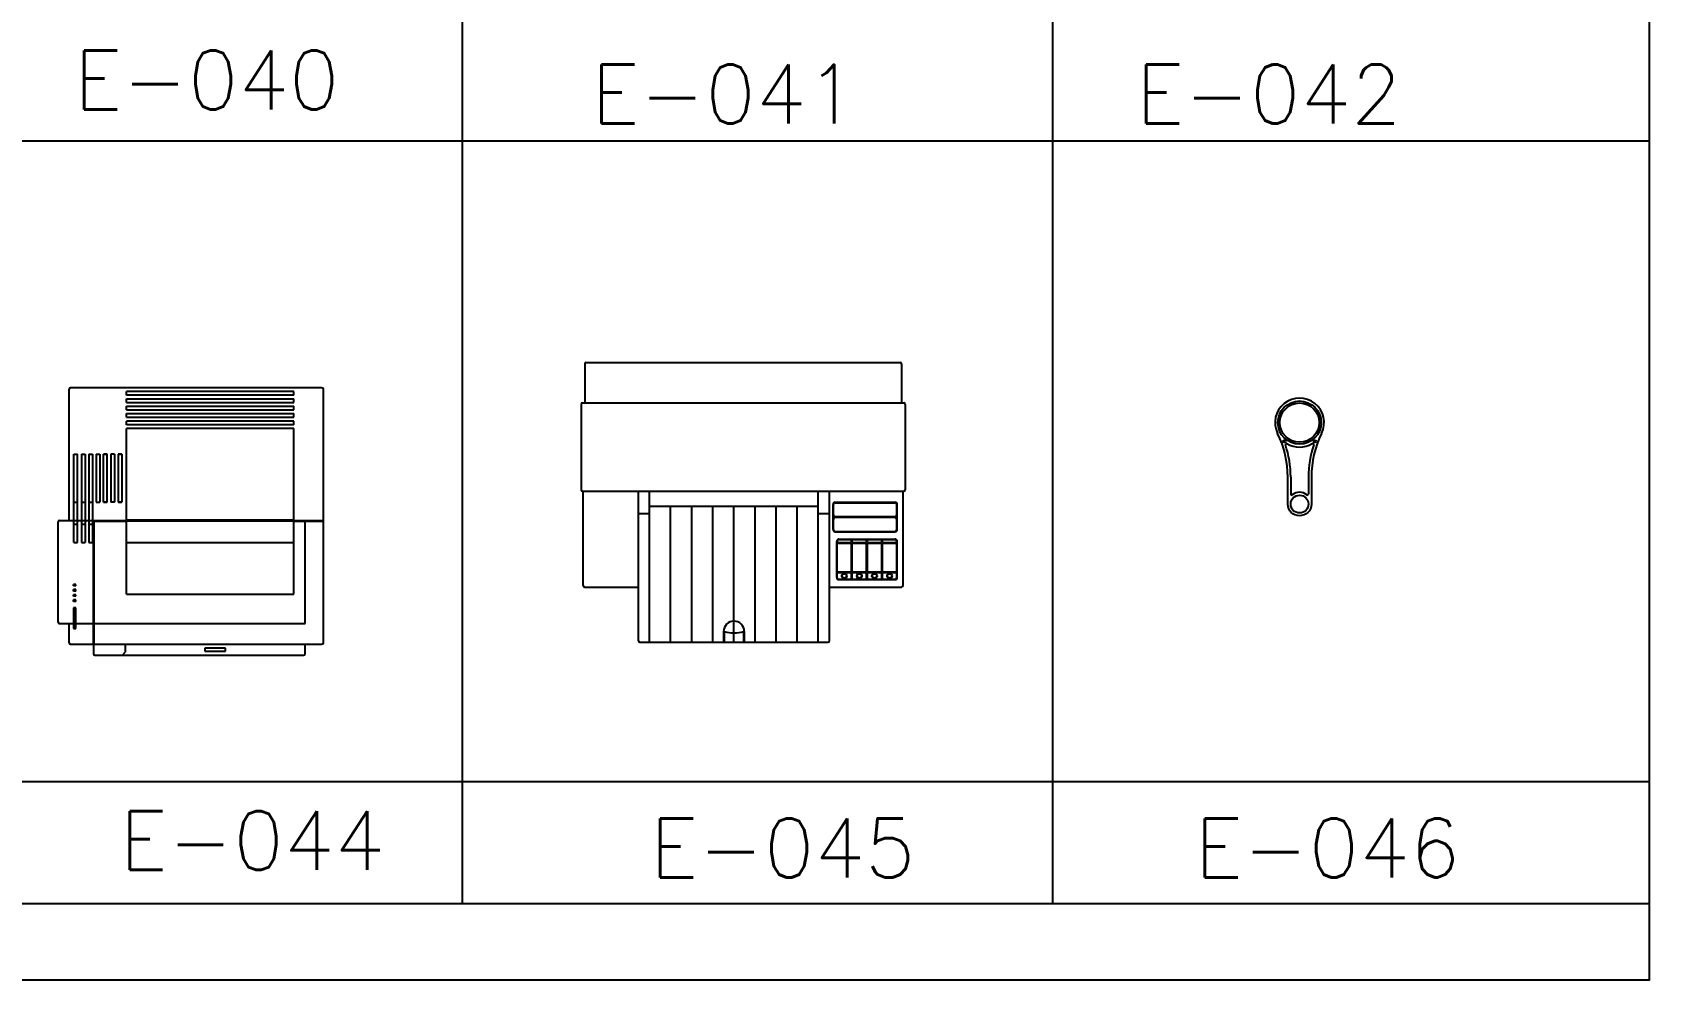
# Model space of a CAD drawing. Extents: x 22.8 to 44.4, y 25.3 to 31.4.
# Drawn here: x 36.177 to 38.81, y 25.337 to 26.88 of the extents above; entities that cross this region are included whole.
import ezdxf

# ---------------------------------------------------------------- set-up
doc = ezdxf.new("R2010")
doc.units = 0
doc.header["$MEASUREMENT"] = 0
doc.layers.get('0').update_dxf_attribs({"linetype": 'CONTINUOUS'})
for name, color, linetype in [('ACES', 2, 'CONTINUOUS'), ('ACES_I', 1, 'CONTINUOUS'), ('FOLHA', 3, 'CONTINUOUS'), ('MOBIL', 2, 'CONTINUOUS'), ('MOBIL-I', 1, 'CONTINUOUS')]:
    doc.layers.add(name, color=color, linetype=linetype)
doc.styles.get("Standard").update_dxf_attribs({"font": 'txt.shx', "height": 0.15})

# ---------------------------------------------------------------- blocks, each defined once
blk = doc.blocks.new('IMPRES01')
at = {"layer": 'MOBIL'}
for p, q in [((0.1705, 0), (-0.1705, 0)), ((-0.1725, -0.18), (-0.1725, -0.002)), ((0.1725, -0.346), (0.1725, -0.002)), ((-0.1875, -0.318), (-0.1875, -0.182)), ((-0.1855, -0.18), (-0.1725, -0.18)), ((-0.1855, -0.32), (-0.1725, -0.32)), ((-0.1725, -0.346), (-0.1725, -0.32)), ((-0.1705, -0.348), (-0.1395, -0.348)), ((-0.1395, -0.348), (-0.1395, -0.361)), ((0.1475, -0.361), (0.1475, -0.348)), ((0.1475, -0.348), (0.1705, -0.348)), ((-0.1375, -0.363), (0.1455, -0.363))]:
    blk.add_line(p, q, dxfattribs=at)
for centre, start, end in [((-0.1705, -0.002), 90, 180), ((0.1705, -0.002), 0, 90), ((-0.1855, -0.182), 90, 180), ((-0.1855, -0.318), 180, 270), ((-0.1705, -0.346), 180, 270), ((0.1705, -0.346), 270, 0), ((-0.1375, -0.361), 180, 270), ((0.1455, -0.361), 270, 0)]:
    blk.add_arc(centre, 0.002, start, end, dxfattribs=at)
at = {"layer": 'MOBIL-I'}
for p, q in [((0.1325, -0.005), (-0.0945, -0.005)), ((-0.0945, -0.01), (-0.0945, -0.005)), ((0.1325, -0.01), (-0.0945, -0.01)), ((-0.0945, -0.015), (0.1325, -0.015)), ((-0.0945, -0.02), (-0.0945, -0.015)), ((-0.0945, -0.02), (0.1325, -0.02)), ((0.1325, -0.01), (0.1325, -0.005)), ((0.1325, -0.02), (0.1325, -0.015)), ((-0.0945, -0.025), (0.1325, -0.025)), ((-0.0945, -0.03), (-0.0945, -0.025)), ((-0.0945, -0.03), (0.1325, -0.03)), ((-0.0945, -0.035), (0.1325, -0.035)), ((-0.0945, -0.04), (-0.0945, -0.035)), ((-0.0945, -0.04), (0.1325, -0.04)), ((0.1325, -0.03), (0.1325, -0.025)), ((0.1325, -0.04), (0.1325, -0.035)), ((-0.0945, -0.0475), (-0.0945, -0.045)), ((0.1325, -0.045), (-0.0945, -0.045)), ((-0.0945, -0.05), (-0.0945, -0.0475)), ((0.1325, -0.05), (-0.0945, -0.05)), ((0.1325, -0.055), (-0.0945, -0.055)), ((-0.0945, -0.18), (-0.0945, -0.055)), ((0.1325, -0.05), (0.1325, -0.045)), ((0.1325, -0.18), (0.1325, -0.055)), ((-0.166, -0.21), (-0.166, -0.09)), ((-0.166, -0.09), (-0.1635, -0.09)), ((-0.166, -0.21), (-0.166, -0.09)), ((-0.1635, -0.09), (-0.161, -0.09)), ((-0.161, -0.21), (-0.161, -0.09)), ((-0.156, -0.09), (-0.151, -0.09)), ((-0.156, -0.09), (-0.156, -0.21)), ((-0.151, -0.09), (-0.151, -0.21)), ((-0.146, -0.09), (-0.141, -0.09)), ((-0.146, -0.09), (-0.146, -0.21)), ((-0.141, -0.09), (-0.141, -0.21)), ((-0.136, -0.09), (-0.131, -0.09)), ((-0.136, -0.09), (-0.136, -0.155)), ((-0.131, -0.09), (-0.131, -0.155)), ((-0.126, -0.09), (-0.121, -0.09)), ((-0.126, -0.155), (-0.126, -0.09)), ((-0.126, -0.155), (-0.126, -0.09)), ((-0.121, -0.09), (-0.126, -0.09)), ((-0.121, -0.155), (-0.121, -0.09)), ((-0.121, -0.155), (-0.121, -0.09)), ((-0.116, -0.09), (-0.116, -0.155)), ((-0.111, -0.09), (-0.116, -0.09)), ((-0.111, -0.09), (-0.111, -0.155)), ((-0.106, -0.09), (-0.106, -0.155)), ((-0.101, -0.09), (-0.106, -0.09)), ((-0.106, -0.09), (-0.101, -0.09)), ((-0.106, -0.09), (-0.106, -0.155)), ((-0.101, -0.09), (-0.101, -0.155)), ((-0.101, -0.09), (-0.101, -0.155)), ((-0.166, -0.155), (-0.161, -0.155)), ((-0.156, -0.155), (-0.151, -0.155)), ((-0.146, -0.155), (-0.141, -0.155)), ((-0.136, -0.155), (-0.131, -0.155)), ((-0.126, -0.155), (-0.121, -0.155)), ((-0.121, -0.155), (-0.126, -0.155)), ((-0.111, -0.155), (-0.116, -0.155)), ((-0.101, -0.155), (-0.106, -0.155)), ((-0.106, -0.155), (-0.101, -0.155)), ((-0.1725, -0.18), (-0.0945, -0.18)), ((-0.166, -0.185), (-0.161, -0.185)), ((-0.156, -0.185), (-0.151, -0.185)), ((-0.146, -0.185), (-0.141, -0.185)), ((-0.1395, -0.348), (-0.1395, -0.18)), ((-0.1387, -0.348), (-0.1387, -0.1808)), ((-0.1387, -0.1808), (-0.0945, -0.1808)), ((-0.0945, -0.1791), (0.1325, -0.1791)), ((-0.0945, -0.28), (-0.0945, -0.1805)), ((-0.0945, -0.1805), (0.1325, -0.1805)), ((0.1325, -0.18), (0.1725, -0.18)), ((0.1325, -0.28), (0.1325, -0.1805)), ((0.1325, -0.1808), (0.1725, -0.1808)), ((0.1475, -0.32), (0.1475, -0.18)), ((-0.166, -0.21), (-0.161, -0.21)), ((-0.166, -0.21), (-0.161, -0.21)), ((-0.156, -0.21), (-0.151, -0.21)), ((-0.156, -0.21), (-0.151, -0.21)), ((-0.146, -0.21), (-0.141, -0.21)), ((-0.146, -0.21), (-0.141, -0.21)), ((-0.0945, -0.21), (0.1325, -0.21)), ((-0.1633, -0.267), (-0.1665, -0.267)), ((-0.1665, -0.269), (-0.1665, -0.267)), ((-0.1633, -0.269), (-0.1665, -0.269)), ((-0.1633, -0.274), (-0.1665, -0.274)), ((-0.1665, -0.276), (-0.1665, -0.274)), ((-0.1633, -0.276), (-0.1665, -0.276)), ((-0.1633, -0.281), (-0.1665, -0.281)), ((-0.1665, -0.283), (-0.1665, -0.281)), ((-0.1633, -0.283), (-0.1665, -0.283)), ((-0.1633, -0.269), (-0.1633, -0.267)), ((-0.1633, -0.276), (-0.1633, -0.274)), ((-0.1633, -0.283), (-0.1633, -0.281)), ((-0.0945, -0.28), (0.1325, -0.28)), ((-0.1633, -0.288), (-0.1665, -0.288)), ((-0.1665, -0.29), (-0.1665, -0.288)), ((-0.1633, -0.29), (-0.1665, -0.29)), ((-0.1665, -0.2989), (-0.1665, -0.3269)), ((-0.1633, -0.2989), (-0.1665, -0.2989)), ((-0.1633, -0.29), (-0.1633, -0.288)), ((-0.1633, -0.3269), (-0.1633, -0.2989)), ((-0.1725, -0.32), (-0.1665, -0.32)), ((-0.1665, -0.3269), (-0.1633, -0.3269)), ((-0.1633, -0.32), (-0.1395, -0.32)), ((-0.1387, -0.32), (0.1475, -0.32)), ((-0.1387, -0.348), (0.1475, -0.348)), ((-0.0965, -0.348), (-0.0965, -0.3589)), ((-0.1003, -0.363), (-0.0965, -0.3589)), ((0.0115, -0.3534), (0.0115, -0.3576)), ((0.0395, -0.3534), (0.0115, -0.3534)), ((0.0115, -0.3576), (0.0395, -0.3576)), ((0.0395, -0.3576), (0.0395, -0.3534))]:
    blk.add_line(p, q, dxfattribs=at)
blk = doc.blocks.new('IMPRES02')
at = {"layer": 'MOBIL'}
for p, q in [((-0.213, 0), (0.213, 0)), ((-0.215, -0.002), (-0.215, -0.055)), ((0.215, -0.002), (0.215, -0.055)), ((-0.22, -0.057), (-0.22, -0.173)), ((-0.218, -0.055), (-0.215, -0.055)), ((0.215, -0.055), (0.218, -0.055)), ((0.22, -0.057), (0.22, -0.173)), ((-0.218, -0.175), (-0.217, -0.175)), ((-0.217, -0.303), (-0.217, -0.175)), ((0.217, -0.303), (0.217, -0.175)), ((0.217, -0.175), (0.218, -0.175)), ((-0.215, -0.305), (-0.142, -0.305)), ((-0.142, -0.378), (-0.142, -0.305)), ((0.117, -0.378), (0.117, -0.305)), ((0.117, -0.305), (0.215, -0.305)), ((-0.14, -0.38), (-0.127, -0.38)), ((-0.127, -0.38), (0.102, -0.38)), ((0.102, -0.38), (0.115, -0.38))]:
    blk.add_line(p, q, dxfattribs=at)
for centre, start, end in [((-0.213, -0.002), 90, 180), ((0.213, -0.002), 0, 90), ((-0.218, -0.057), 90, 180), ((0.218, -0.057), 0, 90), ((-0.218, -0.173), 180, 270), ((0.218, -0.173), 270, 0), ((-0.215, -0.303), 180, 270), ((-0.215, -0.303), 180, 270), ((0.215, -0.303), 270, 0), ((-0.14, -0.378), 180, 270), ((0.115, -0.378), 270, 0)]:
    blk.add_arc(centre, 0.002, start, end, dxfattribs=at)
at = {"layer": 'MOBIL-I'}
for p, q in [((-0.215, -0.055), (0.215, -0.055)), ((-0.217, -0.175), (0.217, -0.175)), ((-0.142, -0.305), (-0.142, -0.175)), ((-0.127, -0.38), (-0.127, -0.175)), ((0.102, -0.38), (0.102, -0.175)), ((0.117, -0.305), (0.117, -0.175)), ((-0.127, -0.195), (0.102, -0.195)), ((-0.098375, -0.38), (-0.098375, -0.195)), ((-0.06975, -0.38), (-0.06975, -0.195)), ((-0.041125, -0.38), (-0.041125, -0.195)), ((-0.0125, -0.38), (-0.0125, -0.195)), ((0.016125, -0.38), (0.016125, -0.195)), ((0.04475, -0.38), (0.04475, -0.195)), ((0.073375, -0.38), (0.073375, -0.195)), ((0.122, -0.227), (0.122, -0.193)), ((0.1225, -0.2065), (0.1225, -0.193)), ((0.125, -0.19), (0.206, -0.19)), ((0.125, -0.1905), (0.206, -0.1905)), ((0.2085, -0.2065), (0.2085, -0.193)), ((0.209, -0.227), (0.209, -0.193)), ((-0.142, -0.205), (-0.127, -0.205)), ((0.102, -0.205), (0.117, -0.205)), ((0.1225, -0.227), (0.1225, -0.2135)), ((0.2055, -0.2095), (0.1255, -0.2095)), ((0.2055, -0.2105), (0.1255, -0.2105)), ((0.2085, -0.227), (0.2085, -0.2135)), ((0.125, -0.2295), (0.206, -0.2295)), ((0.125, -0.23), (0.206, -0.23)), ((0.13, -0.24), (0.206, -0.24)), ((0.13, -0.2405), (0.147, -0.2405)), ((0.147, -0.2445), (0.147, -0.2405)), ((0.148, -0.2445), (0.148, -0.2405)), ((0.148, -0.2405), (0.1675, -0.2405)), ((0.1675, -0.2445), (0.1675, -0.2405)), ((0.1685, -0.2445), (0.1685, -0.2405)), ((0.1685, -0.2405), (0.188, -0.2405)), ((0.188, -0.2445), (0.188, -0.2405)), ((0.189, -0.2445), (0.189, -0.2405)), ((0.189, -0.2405), (0.206, -0.2405)), ((0.127, -0.292), (0.127, -0.243)), ((0.1275, -0.2445), (0.1275, -0.243)), ((0.1275, -0.2445), (0.147, -0.2445)), ((0.1275, -0.2455), (0.147, -0.2455)), ((0.1275, -0.2845), (0.1275, -0.2455)), ((0.147, -0.2845), (0.147, -0.2455)), ((0.148, -0.2445), (0.1675, -0.2445)), ((0.148, -0.2455), (0.1675, -0.2455)), ((0.148, -0.2845), (0.148, -0.2455)), ((0.1675, -0.2845), (0.1675, -0.2455)), ((0.1685, -0.2445), (0.188, -0.2445)), ((0.1685, -0.2845), (0.1685, -0.2455)), ((0.1685, -0.2455), (0.188, -0.2455)), ((0.188, -0.2845), (0.188, -0.2455)), ((0.189, -0.2445), (0.2085, -0.2445)), ((0.189, -0.2845), (0.189, -0.2455)), ((0.189, -0.2455), (0.2085, -0.2455)), ((0.2085, -0.2445), (0.2085, -0.243)), ((0.2085, -0.2845), (0.2085, -0.2455)), ((0.209, -0.292), (0.209, -0.243)), ((0.1275, -0.2845), (0.147, -0.2845)), ((0.148, -0.2845), (0.1675, -0.2845)), ((0.1685, -0.2845), (0.188, -0.2845)), ((0.189, -0.2845), (0.2085, -0.2845)), ((0.1275, -0.292), (0.1275, -0.2855)), ((0.1275, -0.2855), (0.147, -0.2855)), ((0.13, -0.2945), (0.147, -0.2945)), ((0.13, -0.295), (0.206, -0.295)), ((0.147, -0.2945), (0.147, -0.2855)), ((0.148, -0.2945), (0.148, -0.2855)), ((0.148, -0.2855), (0.1675, -0.2855)), ((0.148, -0.2945), (0.1675, -0.2945)), ((0.1675, -0.2945), (0.1675, -0.2855)), ((0.1685, -0.2945), (0.1685, -0.2855)), ((0.1685, -0.2855), (0.188, -0.2855)), ((0.1685, -0.2945), (0.188, -0.2945)), ((0.188, -0.2945), (0.188, -0.2855)), ((0.189, -0.2945), (0.189, -0.2855)), ((0.189, -0.2855), (0.2085, -0.2855)), ((0.189, -0.2945), (0.206, -0.2945)), ((0.2085, -0.292), (0.2085, -0.2855)), ((-0.0265, -0.365375), (-0.0265, -0.38)), ((-0.025581, -0.365375), (-0.025581, -0.38)), ((0.000581, -0.365375), (0.000581, -0.38)), ((0.0015, -0.365375), (0.0015, -0.38))]:
    blk.add_line(p, q, dxfattribs=at)
for centre, radius in [((0.13725, -0.29), 0.003447), ((0.13725, -0.29), 0.002947), ((0.15775, -0.29), 0.003447), ((0.15775, -0.29), 0.002947), ((0.17825, -0.29), 0.003447), ((0.17825, -0.29), 0.002947), ((0.19875, -0.29), 0.003447), ((0.19875, -0.29), 0.002947)]:
    blk.add_circle(centre, radius, dxfattribs=at)
for centre, radius, start, end in [((0.125, -0.193), 0.003, 90, 180), ((0.125, -0.193), 0.0025, 90, 180), ((0.206, -0.193), 0.003, 0, 90), ((0.206, -0.193), 0.0025, 0, 90), ((0.1255, -0.2065), 0.003, 180, 270), ((0.1255, -0.2135), 0.003, 90, 180), ((0.2055, -0.2065), 0.003, 270, 0), ((0.2055, -0.2135), 0.003, 0, 90), ((0.125, -0.227), 0.003, 180, 270), ((0.125, -0.227), 0.0025, 180, 270), ((0.13, -0.243), 0.003, 90, 180), ((0.13, -0.243), 0.0025, 90, 180), ((0.206, -0.227), 0.003, 270, 0), ((0.206, -0.227), 0.0025, 270, 0), ((0.206, -0.243), 0.003, 0, 90), ((0.206, -0.243), 0.0025, 0, 90), ((0.13, -0.292), 0.003, 180, 270), ((0.13, -0.292), 0.0025, 180, 270), ((0.206, -0.292), 0.003, 270, 0), ((0.206, -0.292), 0.0025, 270, 0), ((-0.0125, -0.365375), 0.014, 0, 180), ((-0.0125, -0.319749), 0.047464, 254.002333, 285.997667)]:
    blk.add_arc(centre, radius, start, end, dxfattribs=at)
blk = doc.blocks.new('LUPA')
at = {"layer": 'ACES'}
blk.add_lwpolyline([(0.0112, -0.00555, 0.11554), (0.006, -0.02775), (0.006, -0.0415, -1), (-0.006, -0.0415), (-0.006, -0.02775, 0.11554), (-0.0112, -0.00555)], format="xyb", dxfattribs=at)
blk.add_arc((0, 0), 0.0125, 333.63717, 206.36283, dxfattribs=at)
at = {"layer": 'ACES_I'}
for p, q in [((-0.0045, -0.02775), (-0.0045, -0.03638)), ((0.0045, -0.02775), (0.0045, -0.03638))]:
    blk.add_line(p, q, dxfattribs=at)
for centre, radius in [((0, 0), 0.011), ((0, 0), 0.01), ((-0.0078, -0.00958), 0.000578), ((0.0078, -0.00958), 0.000578), ((0, -0.0415), 0.0045)]:
    blk.add_circle(centre, radius, dxfattribs=at)
for centre, radius, start, end in [((-0.00673, -0.01112), 0.0005, 58.81431, 198.65357), ((-0.056, -0.02775), 0.0515, 0, 18.65357), ((0, 0), 0.0125, 238.81431, 301.18569), ((0.056, -0.02775), 0.0515, 161.34643, 180), ((0.00673, -0.01112), 0.0005, 341.34643, 121.18569), ((-0.004, -0.03638), 0.0005, 180, 307.9799), ((0, -0.0415), 0.006, 52.0201, 127.9799), ((0.004, -0.03638), 0.0005, 232.0201, 0)]:
    blk.add_arc(centre, radius, start, end, dxfattribs=at)

msp = doc.modelspace()

# ---------------------------------------------------------------- linework, layer by layer
msp.add_lwpolyline([(34.6101, 25.3369), (38.8101, 25.3369), (38.8101, 31.2369), (34.6101, 31.2369)], close=True)
at = {"layer": 'FOLHA', "linetype": 'CONTINUOUS'}
for p, q in [((37.8386, 25.4613), (37.8386, 30.6403)), ((36.8764, 28.0483), (36.8764, 25.4613)), ((35.1063, 26.7038), (38.8101, 26.7038)), ((35.1063, 25.6598), (38.8101, 25.6598)), ((35.1063, 25.4613), (38.8101, 25.4613))]:
    msp.add_line(p, q, dxfattribs=at)

# ---------------------------------------------------------------- block references
at = {"layer": 'FOLHA'}
for name, p, xscale, yscale, zscale in [('IMPRES02', (37.3341, 26.3427), 1.2, 1.2, 1.2), ('IMPRES01', (36.4437, 26.3012), 1.2, 1.2, 1.2), ('LUPA', (38.2401, 26.2446), 3.2, 3.2, 3.2)]:
    msp.add_blockref(name, p, dxfattribs=dict(at, xscale=xscale, yscale=yscale, zscale=zscale))

# ---------------------------------------------------------------- texts
at = {"layer": 'FOLHA', "linetype": 'CONTINUOUS'}
for s, p in [('E-040', (36.2447, 26.7549)), ('E-041', (37.0871, 26.732)), ('E-042', (37.974, 26.732)), ('E-044', (36.3188, 25.5157)), ('E-045', (37.1827, 25.5036)), ('E-046', (38.0696, 25.5036))]:
    msp.add_text(s, height=0.096, dxfattribs=at).set_placement(p)

doc.saveas('drawing.dxf')
